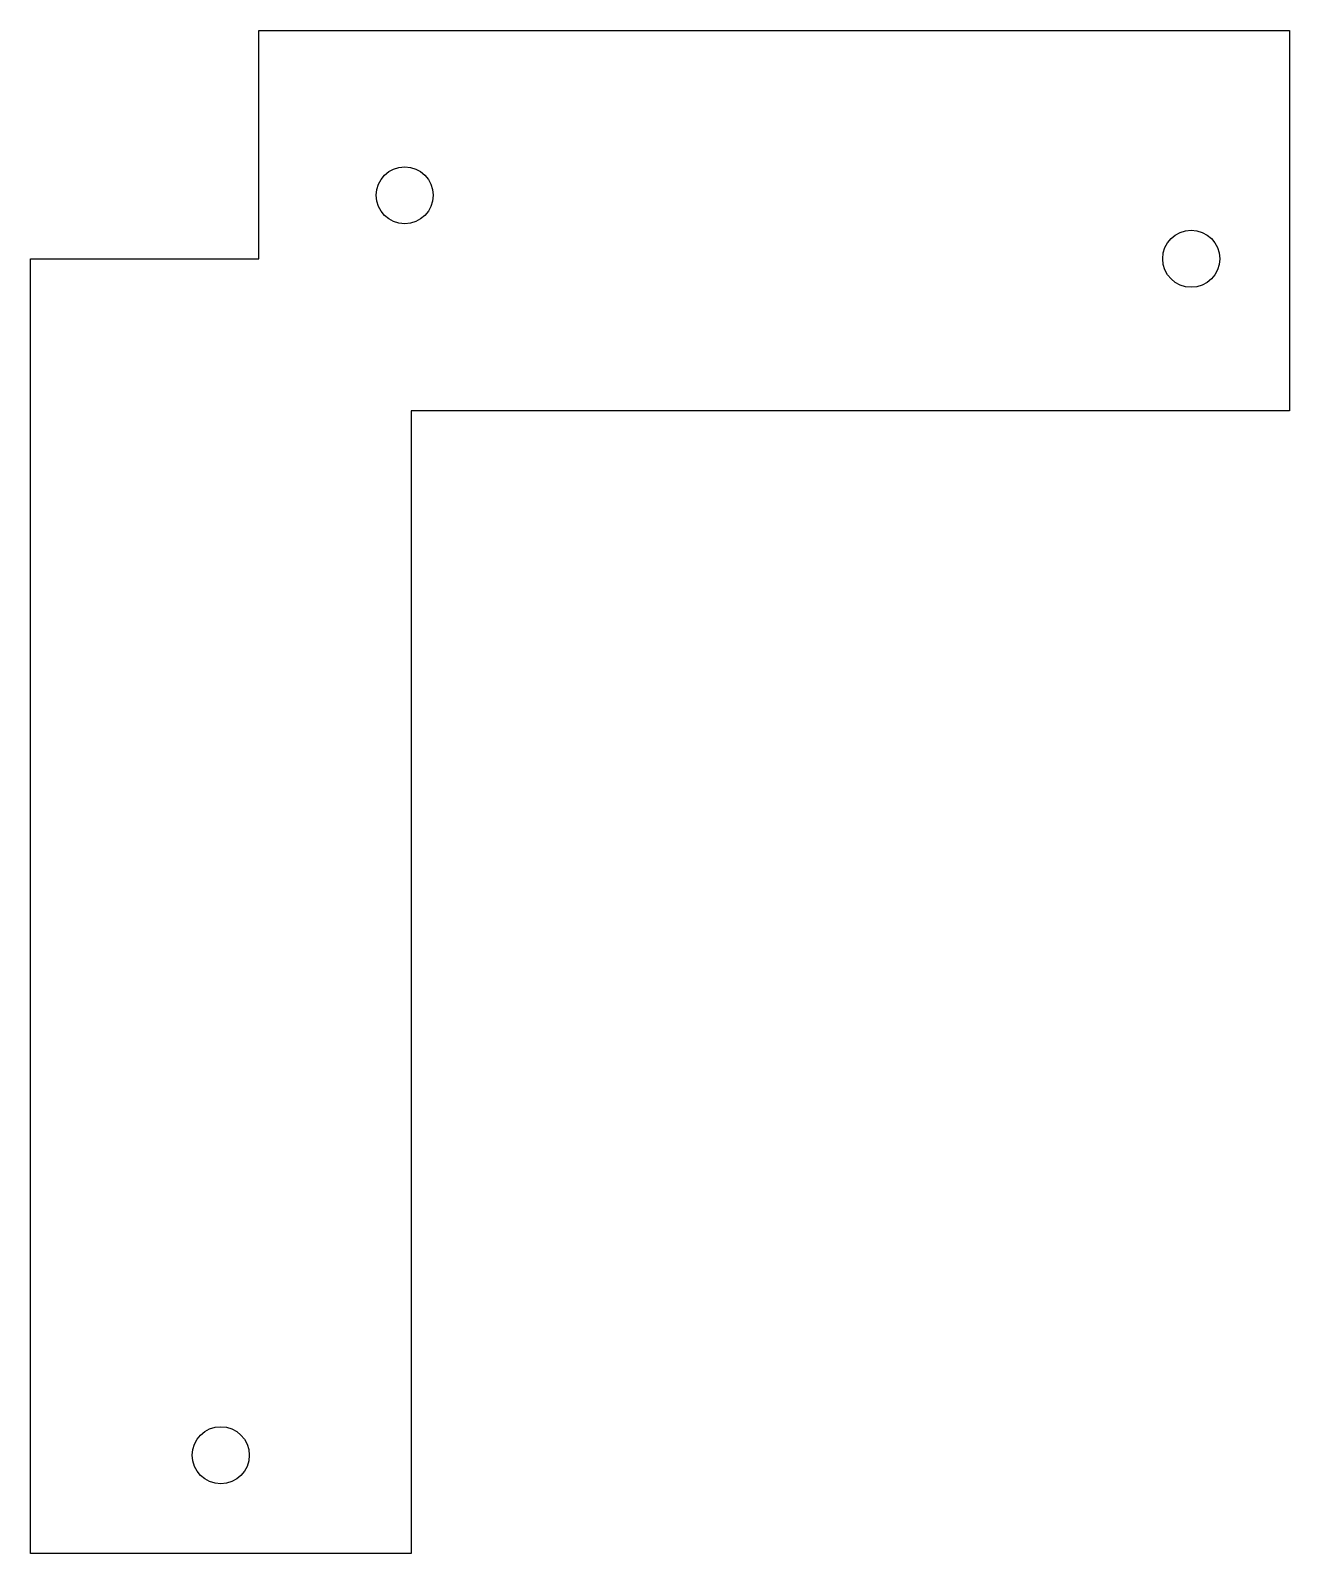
# Model space of a CAD drawing. Header units: millimetres. Extents: x 0 to 99, y 0 to 120.
import ezdxf

# ---------------------------------------------------------------- set-up
doc = ezdxf.new("R2010")
doc.units = ezdxf.units.MM

msp = doc.modelspace()

# ---------------------------------------------------------------- linework, layer by layer
for p, q in [((18, 102.08), (18, 120.08)), ((18, 120.08), (99.25, 120.08)), ((99.25, 120.08), (99.25, 90.08)), ((0, 0), (0, 102.08)), ((0, 102.08), (18, 102.08)), ((99.25, 90.08), (30, 90.08)), ((30, 90.08), (30, 0)), ((30, 0), (0, 0))]:
    msp.add_line(p, q)
for centre in [(29.5, 107.08), (91.5, 102.08), (15, 7.75)]:
    msp.add_circle(centre, 2.25)

doc.saveas('drawing.dxf')
